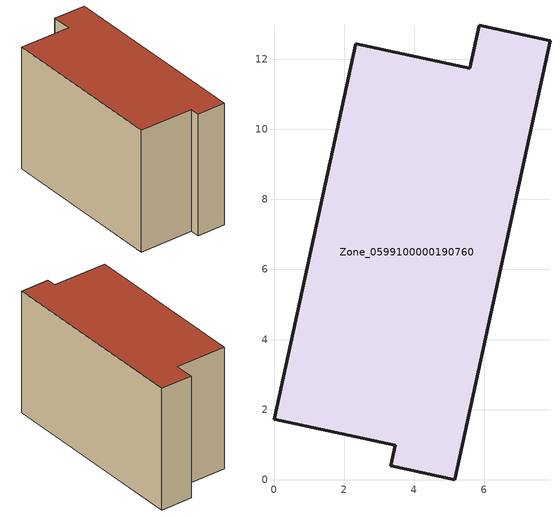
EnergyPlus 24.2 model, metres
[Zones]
Zone_0599100000190760
 floor ground (C_G): 7.88,12.53 5.16,0 3.34,0.39 3.46,0.98 0,1.73 2.34,12.44 5.59,11.74 5.86,12.97 z0
 wall outside (C_F): 5.16,0 7.88,12.53 5.86,12.97 5.59,11.74 2.34,12.44 0,1.73 3.46,0.98 3.34,0.39 5.16,0 z0:8.05
 roof outside (C_R): 5.59,11.74 2.34,12.44 0,1.73 3.46,0.98 3.34,0.39 5.16,0 7.88,12.53 5.86,12.97 z8.05
[BUILDING]
Pand.0599100000190760: North Axis=0; Terrain=City; Loads Convergence Tolerance Value=0.04; Temperature Convergence Tolerance Value=0.4; Solar Distribution=FullExterior; Maximum Number of Warmup Days=25; Minimum Number of Warmup Days=1
[Site:Location]
Rotterdam.The.Hague.AP_ZH_NLD Design_Conditions: Latitude=51.96; Longitude=4.45; Time Zone=1; Elevation=-4.5
[SITE:GROUNDTEMPERATURE:BUILDINGSURFACE]
18, 18, 18, 18, 18, 18, 18, 18, 18, 18, 18, 18
[MATERIAL] Thermal Absorptance=0.9; Solar Absorptance=0.7; Visible Absorptance=0.7
Name | Roughness | Thickness | Conductivity | Density | Specific Heat
G.TI.1975-1991 | MediumSmooth | 0.15 | 0.288461 | 540 | 1210
F.TI.1975-1991 | Rough | 0.3 | 0.230769 | 1920 | 840
R.TI.1975-1991 | MediumRough | 0.2 | 0.153846 | 1500 | 1000
[CONSTRUCTION]
C_G: G.TI.1975-1991
C_F: F.TI.1975-1991
C_R: R.TI.1975-1991
[ZONE]
Zone_0599100000190760: Type=1; Multiplier=1; Ceiling Height=Autocalculate; Volume=Autocalculate; Floor Area=autocalculate; Part of Total Floor Area=Yes
[ZONEINFILTRATION:DESIGNFLOWRATE]
Infil_Zone_0599100000190760: Zone or ZoneList or Space or SpaceList=Zone_0599100000190760; Schedule=AlwaysOn; Design Flow Rate Calculation Method=Flow/Area; Flow Rate per Floor Area=0.003; Constant Term Coefficient=1; Temperature Term Coefficient=0; Velocity Term Coefficient=0; Velocity Squared Term Coefficient=0
[HVACTEMPLATE:ZONE:IDEALLOADSAIRSYSTEM]
Zone_0599100000190760: Maximum Heating Supply Air Temperature=50; Minimum Cooling Supply Air Temperature=13; Maximum Heating Supply Air Humidity Ratio=0.0156; Minimum Cooling Supply Air Humidity Ratio=0.0077; Heating Limit=NoLimit; Cooling Limit=NoLimit; Dehumidification Control Type=ConstantSensibleHeatRatio; Cooling Sensible Heat Ratio=0.7; Dehumidification Setpoint=60; Humidification Control Type=None; Humidification Setpoint=30; Outdoor Air Method=None; Outdoor Air Flow Rate per Person=0.00944; Outdoor Air Flow Rate per Zone Floor Area=0; Outdoor Air Flow Rate per Zone=0; Demand Controlled Ventilation Type=None; Outdoor Air Economizer Type=NoEconomizer; Heat Recovery Type=None; Sensible Heat Recovery Effectiveness=0.7; Latent Heat Recovery Effectiveness=0.65
[ZONECONTROL:THERMOSTAT]
ThermostatControl_Zone_0599100000190760: Zone or ZoneList=Zone_0599100000190760; Control Type Schedule=DualSetpointControlType; Control 1=Thermostat_Zone_0599100000190760; Temperature Difference Between Cutout And Setpoint=0
[THERMOSTATSETPOINT:DUALSETPOINT]
Thermostat_Zone_0599100000190760: Heating Setpoint Temperature Schedule=HeatingSetpoint_Zone_0599100000190760; Cooling Setpoint Temperature Schedule=CoolingSetpoint_Zone_0599100000190760
[SCHEDULE:COMPACT]
HeatingSetpoint_Zone_0599100000190760: Through: 12/31, For: AllDays, Until: 24:00, 21
CoolingSetpoint_Zone_0599100000190760: Through: 12/31, For: AllDays, Until: 24:00, 24
DualSetpointControlType: Through: 12/31, For: AllDays, Until: 24:00, 4
AlwaysOn: Through: 12/31, For: AllDays, Until: 24:00, 1
